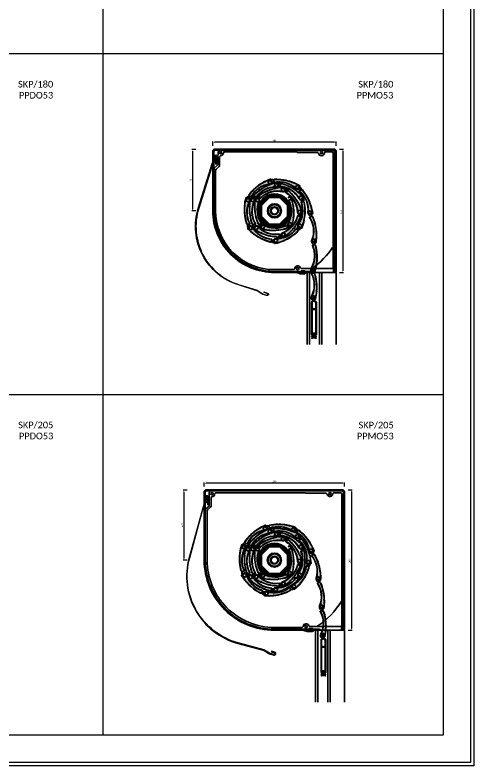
# Model space of a CAD drawing. Header units: millimetres. Extents: x 0 to 7790, y 0 to 17467.
# Drawn here: x 916 to 1590, y 11473 to 12574 of the extents above; entities that cross this region are included whole.
import ezdxf

# ---------------------------------------------------------------- set-up
doc = ezdxf.new("R2010")
doc.units = ezdxf.units.MM
doc.header["$PDMODE"] = 35
doc.layers.get('0').update_dxf_attribs({"lineweight": 15})
for name, color, linetype, lineweight in [('_MB_kreskowanie_konstrukcje_0.09', 250, 'Continuous', 9), ('_MB_kreskowanie_pancerz_0.09', 137, 'Continuous', 9), ('_MB_kreskowanie_profile_0.09', 7, 'Continuous', 9), ('_MB_kreskowanie_tworzywo_0.09', 34, 'Continuous', 9), ('_MB_kreskowanie_uszczelki_0.09', 252, 'Continuous', 9), ('_MB_profile_0.25', 7, 'Continuous', 25), ('_MB_profile_stal_0.15', 181, 'Continuous', 15), ('_MB_profile_tworzywo_0.15', 33, 'Continuous', 15), ('_MB_ramka_0.15', 124, 'Continuous', 15), ('_MB_solid', 7, 'Continuous', 9), ('_MB_tekst_0.25', 40, 'Continuous', 25), ('_MB_uszczelki_0.15', 140, 'Continuous', 15), ('_MB_wymiar_detal_0.09', 94, 'Continuous', 9)]:
    doc.layers.add(name, color=color, linetype=linetype, lineweight=lineweight)
doc.layers.add('_MB_pomocnicze_niedrukowane', color=220, linetype='Continuous', lineweight=15, plot=False)
doc.styles.add('_MB_Calibri_Light_2.5', font='calibril.ttf', dxfattribs={"height": 2.5})
doc.dimstyles.new('_MB_detal', dxfattribs={"dimscale": 10, "dimtxt": 2.5, "dimasz": 2.5, "dimexe": 1, "dimexo": 1, "dimgap": 1.25, "dimtad": 1, "dimdsep": 46, "dimtxsty": '_MB_Calibri_Light_2.5', "dimcen": -2.5, "dimclrd": 256, "dimclre": 256, "dimclrt": 40, "dimazin": 0, "dimtfac": 0.2, "dimtmove": 1, "dimatfit": 1, "dimfxl": 5, "dimfxlon": 1, "dimtolj": 1, "dimlwd": -1, "dimlwe": -1, "dimarcsym": 0})

# ---------------------------------------------------------------- blocks, each defined once
blk = doc.blocks.new('*D440')
at = {"layer": '_MB_wymiar_detal_0.09', "transparency": 16777216}
for p, q in [((1392.6, 12377.7), (1398.6, 12377.7)), ((1397.6, 12375.2), (1397.6, 12199.2)), ((1392.6, 12196.7), (1398.6, 12196.7))]:
    blk.add_line(p, q, dxfattribs=at)
for points in [[(1397.2, 12375.2), (1398, 12375.2), (1397.6, 12377.7)], [(1397.2, 12199.2), (1398, 12199.2), (1397.6, 12196.7)]]:
    blk.add_solid(points, dxfattribs=at)
at = {"layer": 'Defpoints', "color": 0, "transparency": 16777216}
for p in [(1385.6, 12377.7), (1385.6, 12196.7), (1397.6, 12196.7)]:
    blk.add_point(p, dxfattribs=at)
at = {"layer": '_MB_wymiar_detal_0.09', "color": 40, "transparency": 16777216, "insert": (1395.1, 12285.5), "char_height": 2.5, "attachment_point": 5, "rotation": 90, "style": '_MB_Calibri_Light_2.5'}
blk.add_mtext('181', dxfattribs=at)
blk = doc.blocks.new('*D441')
at = {"layer": '_MB_wymiar_detal_0.09', "transparency": 16777216}
for p, q in [((1206.6, 12382.7), (1206.6, 12388.7)), ((1385.1, 12387.7), (1209.1, 12387.7)), ((1387.6, 12382.7), (1387.6, 12388.7))]:
    blk.add_line(p, q, dxfattribs=at)
for points in [[(1209.1, 12388.2), (1209.1, 12387.3), (1206.6, 12387.7)], [(1385.1, 12388.2), (1385.1, 12387.3), (1387.6, 12387.7)]]:
    blk.add_solid(points, dxfattribs=at)
at = {"layer": 'Defpoints', "color": 0, "transparency": 16777216}
for p in [(1206.6, 12387.7), (1206.6, 12375.7), (1387.6, 12375.7)]:
    blk.add_point(p, dxfattribs=at)
at = {"layer": '_MB_wymiar_detal_0.09', "color": 40, "transparency": 16777216, "insert": (1297.1, 12390.3), "char_height": 2.5, "attachment_point": 5, "style": '_MB_Calibri_Light_2.5'}
blk.add_mtext('181', dxfattribs=at)
blk = doc.blocks.new('*D442')
at = {"layer": '_MB_wymiar_detal_0.09', "transparency": 16777216}
for p, q in [((1181.6, 12377), (1175.6, 12377)), ((1176.6, 12374.5), (1176.6, 12289.7)), ((1181.6, 12287.2), (1175.6, 12287.2))]:
    blk.add_line(p, q, dxfattribs=at)
for points in [[(1176.2, 12374.5), (1177, 12374.5), (1176.6, 12377)], [(1176.2, 12289.7), (1177, 12289.7), (1176.6, 12287.2)]]:
    blk.add_solid(points, dxfattribs=at)
at = {"layer": 'Defpoints', "color": 0, "transparency": 16777216}
for p in [(1210.1, 12377), (1176.6, 12287.2), (1207.4, 12287.2)]:
    blk.add_point(p, dxfattribs=at)
at = {"layer": '_MB_wymiar_detal_0.09', "color": 40, "transparency": 16777216, "insert": (1174.1, 12332.1), "char_height": 2.5, "attachment_point": 5, "rotation": 90, "style": '_MB_Calibri_Light_2.5'}
blk.add_mtext('90', dxfattribs=at)
blk = doc.blocks.new('*D446')
at = {"layer": '_MB_wymiar_detal_0.09', "transparency": 16777216}
for p, q in [((1405.1, 11877.9), (1411.1, 11877.9)), ((1410.1, 11875.4), (1410.1, 11674.4)), ((1405.1, 11671.9), (1411.1, 11671.9))]:
    blk.add_line(p, q, dxfattribs=at)
for points in [[(1409.6, 11875.4), (1410.5, 11875.4), (1410.1, 11877.9)], [(1409.6, 11674.4), (1410.5, 11674.4), (1410.1, 11671.9)]]:
    blk.add_solid(points, dxfattribs=at)
at = {"layer": 'Defpoints', "color": 0, "transparency": 16777216}
for p in [(1398.1, 11877.9), (1397.9, 11671.9), (1410.1, 11671.9)]:
    blk.add_point(p, dxfattribs=at)
at = {"layer": '_MB_wymiar_detal_0.09', "color": 40, "transparency": 16777216, "insert": (1407.5, 11774.1), "char_height": 2.5, "attachment_point": 5, "rotation": 90, "style": '_MB_Calibri_Light_2.5'}
blk.add_mtext('206', dxfattribs=at)
blk = doc.blocks.new('*D447')
at = {"layer": '_MB_wymiar_detal_0.09', "transparency": 16777216}
for p, q in [((1194.1, 11882.9), (1194.1, 11888.9)), ((1397.6, 11887.9), (1196.6, 11887.9)), ((1400.1, 11882.9), (1400.1, 11888.9))]:
    blk.add_line(p, q, dxfattribs=at)
for points in [[(1196.6, 11888.3), (1196.6, 11887.4), (1194.1, 11887.9)], [(1397.6, 11888.3), (1397.6, 11887.4), (1400.1, 11887.9)]]:
    blk.add_solid(points, dxfattribs=at)
at = {"layer": 'Defpoints', "color": 0, "transparency": 16777216}
for p in [(1194.1, 11887.9), (1194.1, 11875.9), (1400.1, 11875.9)]:
    blk.add_point(p, dxfattribs=at)
at = {"layer": '_MB_wymiar_detal_0.09', "color": 40, "transparency": 16777216, "insert": (1297.1, 11890.4), "char_height": 2.5, "attachment_point": 5, "style": '_MB_Calibri_Light_2.5'}
blk.add_mtext('206', dxfattribs=at)
blk = doc.blocks.new('*D448')
at = {"layer": '_MB_wymiar_detal_0.09', "transparency": 16777216}
for p, q in [((1169.1, 11877.3), (1163.1, 11877.3)), ((1164.1, 11874.8), (1164.1, 11777.4)), ((1169.1, 11774.9), (1163.1, 11774.9))]:
    blk.add_line(p, q, dxfattribs=at)
for points in [[(1163.6, 11874.8), (1164.5, 11874.8), (1164.1, 11877.3)], [(1163.6, 11777.4), (1164.5, 11777.4), (1164.1, 11774.9)]]:
    blk.add_solid(points, dxfattribs=at)
at = {"layer": 'Defpoints', "color": 0, "transparency": 16777216}
for p in [(1198.6, 11877.3), (1164.1, 11774.9), (1194.6, 11774.9)]:
    blk.add_point(p, dxfattribs=at)
at = {"layer": '_MB_wymiar_detal_0.09', "color": 40, "transparency": 16777216, "insert": (1161.5, 11826.1), "char_height": 2.5, "attachment_point": 5, "rotation": 90, "style": '_MB_Calibri_Light_2.5'}
blk.add_mtext('102', dxfattribs=at)
blk = doc.blocks.new("-BSP'205")
at = {"layer": '_MB_profile_0.25'}
blk.add_lwpolyline([(2.5, -206), (2, -206), (0, -204), (0, -2), (2, 0), (204, 0), (206, -2), (206, -103, -0.414214), (103, -206), (33.6, -206)], format="xyb", close=True, dxfattribs=at)
for points in [[(33.9, -206), (34.1, -205.9), (36.3, -204.6), (36.8, -204.5), (103, -204.5, 0.414214), (204.5, -103), (204.5, -29.5), (203.8, -28), (199.4, -24.2), (198.7, -22.7), (198.7, -3.5), (196.7, -1.5), (54.7, -1.5), (3.5, -1.5), (1.5, -3.5), (1.5, -27.3), (1.5, -205.5)], [(1.5, -200.2), (51.1, -200.2), (52.4, -199.3, -0.86563), (60.8, -200.5), (62.1, -201.8), (103, -201.8, 0.414214), (201.8, -103), (201.8, -30.8), (201.1, -29.3), (196.7, -25.5), (196, -23.9), (196, -11.1), (194.7, -9.8, -0.414214), (190.4, -5.5), (189.1, -4.2), (57.5, -4.2), (57.3, -4.4), (57.3, -4.8), (57.1, -5), (27, -5), (25.7, -6.1, -0.931945), (17.2, -5.5), (15.9, -4.2), (5.5, -4.2), (4.2, -5.5), (4.2, -24.5), (4.2, -200.2)], [(4.2, -162.9), (4.2, -162.9, 0.114034), (40.5, -200.2), (40.5, -200.2)]]:
    blk.add_lwpolyline(points, format="xyb", dxfattribs=at)
for centre, radius in [((21.5, -5.5), 1.65), ((194.7, -5.5), 1.65), ((103, -103), 10.4), ((103, -103), 9), ((103, -103), 5.9), ((103, -103), 4.81), ((56.5, -200.5), 1.65)]:
    blk.add_circle(centre, radius, dxfattribs=at)
blk.add_ellipse((2, -200.8), major_axis=(-0.224, 0.448), ratio=0.999239, start_param=5.819964, end_param=5.836808, dxfattribs=at)
blk = doc.blocks.new("-SK'G'205_a")
at = {"layer": '_MB_kreskowanie_profile_0.09'}
h = blk.add_hatch(dxfattribs=at)
h.set_pattern_fill('JIS_WOOD', color=256, scale=0.5)
h.set_pattern_definition([(45, (-102.45, 102.45), (-25, 25), [])])
edge = h.paths.add_edge_path()
edge.add_line((101.5, 99.5), (101.5, 87))
edge.add_line((101.5, 87), (101.2, 86.5))
edge.add_line((101.2, 86.5), (100.6, 86.5))
edge.add_line((100.6, 86.5), (100.4, 87.1))
edge.add_line((100.4, 87.1), (101.4, 91.7))
edge.add_line((101.4, 91.7), (100.5, 94.2))
edge.add_line((100.5, 94.2), (97.9, 94.3))
edge.add_line((97.9, 94.3), (96.7, 92))
edge.add_line((96.7, 92), (97, 81.4))
edge.add_line((97, 81.4), (97.9, 81.5))
edge.add_line((97.9, 81.5), (97.7, 92.1))
edge.add_line((97.7, 92.1), (98.4, 93.5))
edge.add_line((98.4, 93.5), (100, 93.4))
edge.add_line((100, 93.4), (100.5, 91.9))
edge.add_line((100.5, 91.9), (99.5, 87.3))
edge.add_arc((100.9, 87), 1.5, 167.5393, 360)
edge.add_line((102.4, 87), (102.4, 99.9))
edge.add_line((102.4, 99.9), (99.9, 102.4))
edge.add_line((99.9, 102.4), (-99.9, 102.4))
edge.add_line((-99.9, 102.4), (-102.4, 99.9))
edge.add_line((-102.4, 99.9), (-102.4, -86.8))
edge.add_line((-102.4, -86.8), (-102.5, -86.8))
edge.add_line((-102.5, -86.8), (-102.9, -93.5))
edge.add_line((-102.9, -93.5), (-103, -94.1))
edge.add_line((-103, -94.1), (-103, -100.8))
edge.add_arc((-100.8, -100.8), 2.2, 180, 360)
edge.add_line((-98.6, -100.8), (-98.6, -96))
edge.add_line((-98.6, -96), (-99.6, -96))
edge.add_line((-99.6, -96), (-99.6, -100.8))
edge.add_line((-99.6, -100.8), (-100.2, -101.9))
edge.add_line((-100.2, -101.9), (-101.4, -101.9))
edge.add_line((-101.4, -101.9), (-102.1, -100.8))
edge.add_line((-102.1, -100.8), (-102.1, -94.1))
edge.add_line((-102.1, -94.1), (-102, -93.8))
edge.add_line((-102, -93.8), (-101.5, -87.1))
edge.add_line((-101.5, -87.1), (-101.5, -86.8))
edge.add_line((-101.5, -86.8), (-101.5, 99.5))
edge.add_line((-101.5, 99.5), (-99.5, 101.5))
edge.add_line((-99.5, 101.5), (99.5, 101.5))
edge.add_line((99.5, 101.5), (101.5, 99.5))
at = {"layer": '_MB_solid'}
h = blk.add_hatch(color=256, dxfattribs=at)
h.dxf.hatch_style = 1
edge = h.paths.add_edge_path()
edge.add_line((101.5, 99.5), (101.5, 87))
edge.add_line((101.5, 87), (101.2, 86.5))
edge.add_line((101.2, 86.5), (100.6, 86.5))
edge.add_line((100.6, 86.5), (100.4, 87.1))
edge.add_line((100.4, 87.1), (101.4, 91.7))
edge.add_line((101.4, 91.7), (100.5, 94.2))
edge.add_line((100.5, 94.2), (97.9, 94.3))
edge.add_line((97.9, 94.3), (96.7, 92))
edge.add_line((96.7, 92), (97, 81.4))
edge.add_line((97, 81.4), (97.9, 81.5))
edge.add_line((97.9, 81.5), (97.7, 92.1))
edge.add_line((97.7, 92.1), (98.4, 93.5))
edge.add_line((98.4, 93.5), (100, 93.4))
edge.add_line((100, 93.4), (100.5, 91.9))
edge.add_line((100.5, 91.9), (99.5, 87.3))
edge.add_arc((100.9, 87), 1.5, 167.5393, 360)
edge.add_line((102.4, 87), (102.4, 99.9))
edge.add_line((102.4, 99.9), (99.9, 102.4))
edge.add_line((99.9, 102.4), (-99.9, 102.4))
edge.add_line((-99.9, 102.4), (-102.4, 99.9))
edge.add_line((-102.4, 99.9), (-102.4, -86.8))
edge.add_line((-102.4, -86.8), (-102.5, -86.8))
edge.add_line((-102.5, -86.8), (-102.9, -93.5))
edge.add_line((-102.9, -93.5), (-103, -94.1))
edge.add_line((-103, -94.1), (-103, -100.8))
edge.add_arc((-100.8, -100.8), 2.2, 180, 360)
edge.add_line((-98.6, -100.8), (-98.6, -96))
edge.add_line((-98.6, -96), (-99.6, -96))
edge.add_line((-99.6, -96), (-99.6, -100.8))
edge.add_line((-99.6, -100.8), (-100.2, -101.9))
edge.add_line((-100.2, -101.9), (-101.4, -101.9))
edge.add_line((-101.4, -101.9), (-102.1, -100.8))
edge.add_line((-102.1, -100.8), (-102.1, -94.1))
edge.add_line((-102.1, -94.1), (-102, -93.8))
edge.add_line((-102, -93.8), (-101.5, -87.1))
edge.add_line((-101.5, -87.1), (-101.5, -86.8))
edge.add_line((-101.5, -86.8), (-101.5, 99.5))
edge.add_line((-101.5, 99.5), (-99.5, 101.5))
edge.add_line((-99.5, 101.5), (99.5, 101.5))
edge.add_line((99.5, 101.5), (101.5, 99.5))
at = {"layer": '_MB_profile_0.25'}
blk.add_lwpolyline([(-102.9, -93.5), (-103, -94.1), (-103, -100.8, 1), (-98.6, -100.8), (-98.6, -96), (-99.6, -96), (-99.6, -100.8), (-100.2, -101.9), (-101.4, -101.9), (-102.1, -100.8), (-102.1, -94.1), (-102, -93.8), (-101.5, -87.1), (-101.5, -86.8), (-101.5, 99.5), (-99.5, 101.5), (99.5, 101.5), (101.5, 99.5), (101.5, 87), (101.2, 86.5), (100.6, 86.5), (100.4, 87.1), (101.4, 91.7), (100.5, 94.2), (97.9, 94.3), (96.7, 92), (97, 81.4), (97.9, 81.5), (97.7, 92.1), (98.4, 93.5), (100, 93.4), (100.5, 91.9), (99.5, 87.3, 1.115112), (102.4, 87), (102.4, 99.9), (99.9, 102.4), (-99.9, 102.4), (-102.4, 99.9), (-102.4, -86.8), (-102.5, -86.8)], format="xyb", close=True, dxfattribs=at)
blk = doc.blocks.new("-SKP'D'205")
at = {"layer": '_MB_kreskowanie_profile_0.09'}
h = blk.add_hatch(dxfattribs=at)
h.set_pattern_fill('JIS_WOOD', color=256, scale=0.5)
h.paths.add_polyline_path([(102.4, 83.1, 0.267949), (101.5, 84.7), (99.7, 85.7, -0.300966), (99.4, 86.5), (100, 91.8), (99.1, 91.9), (98.4, 86.7, 0.300966), (99.3, 84.9), (101, 83.9, -0.267949), (101.5, 83.1), (101.5, 0, -0.414214), (0, -101.5), (-39.8, -101.5), (-40.1, -101.5), (-48.3, -104), (-48.6, -104), (-55.3, -104), (-56.4, -103.4), (-56.4, -102.1), (-55.3, -101.5), (-50.5, -101.5), (-50.5, -100.5), (-55.3, -100.5, 1), (-55.3, -104.9), (-48.6, -104.9), (-48.1, -104.9), (-39.8, -102.5), (0, -102.5, 0.414214), (102.4, 0)])
at = {"layer": '_MB_solid'}
h = blk.add_hatch(color=256, dxfattribs=at)
h.dxf.hatch_style = 1
h.paths.add_polyline_path([(102.4, 83.1, 0.267949), (101.5, 84.7), (99.7, 85.7, -0.300966), (99.4, 86.5), (100, 91.8), (99.1, 91.9), (98.4, 86.7, 0.300966), (99.3, 84.9), (101, 83.9, -0.267949), (101.5, 83.1), (101.5, 0, -0.414214), (0, -101.5), (-39.8, -101.5), (-40.1, -101.5), (-48.3, -104), (-48.6, -104), (-55.3, -104), (-56.4, -103.4), (-56.4, -102.1), (-55.3, -101.5), (-50.5, -101.5), (-50.5, -100.5), (-55.3, -100.5, 1), (-55.3, -104.9), (-48.6, -104.9), (-48.1, -104.9), (-39.8, -102.5), (0, -102.5, 0.414214), (102.4, 0)])
at = {"layer": '_MB_profile_0.25'}
blk.add_lwpolyline([(-50.5, -100.5), (-55.3, -100.5, 1), (-55.3, -104.9), (-48.6, -104.9), (-48.1, -104.9), (-39.8, -102.5), (-39.8, -102.5), (0, -102.5, 0.414214), (102.4, 0), (102.4, 83.1, 0.267949), (101.5, 84.7), (99.7, 85.7, -0.300966), (99.4, 86.5), (100, 91.8), (99.1, 91.9), (98.4, 86.7, 0.300966), (99.3, 84.9), (101, 83.9, -0.267949), (101.5, 83.1), (101.5, 0, -0.414214), (0, -101.5), (-39.8, -101.5), (-40.1, -101.5), (-48.3, -104), (-48.6, -104), (-55.3, -104), (-56.4, -103.4), (-56.4, -102.1), (-55.3, -101.5), (-50.5, -101.5)], format="xyb", close=True, dxfattribs=at)
blk = doc.blocks.new("-PW'40")
at = {"layer": '_MB_kreskowanie_tworzywo_0.09', "transparency": 33554687}
h = blk.add_hatch(dxfattribs=at)
h.set_pattern_fill('NET', color=256, scale=0.3, angle=315)
h.set_pattern_definition([(315, (17544.3199, -3264.4483), (0.67351921, 0.67351921), []), (45, (17544.3199, -3264.4483), (-0.67351921, 0.67351921), [])])
h.paths.add_polyline_path([(-24.6, 1.7, 0.014468), (-24.7, -0.3, 0.994043), (24.7, 0, 0.965686)])
h.paths.add_polyline_path([(-8.3, 20), (8.3, 20), (20, 8.3), (20, -8.3), (8.3, -20), (-8.3, -20), (-20, -8.3), (-20, 8.3)], flags=16)
h.paths.add_polyline_path([(-7.9, 19.1), (7.9, 19.1), (19.1, 7.9), (19.1, -7.9), (7.9, -19.1), (-7.9, -19.1), (-19.1, -7.9), (-19.1, 7.9)], flags=0)
h.paths.add_polyline_path([(10.5, 0, -1), (-10.5, 0, -1)], flags=0)
h.paths.add_polyline_path([(9.1, 0, -1), (-9.1, 0, -1)], flags=0)
h.paths.add_polyline_path([(5.8, 0, -1), (-5.8, 0, -1)], flags=0)
h.paths.add_polyline_path([(5.6, 0, -1), (-5.6, 0, -1)], flags=0)
h.paths.add_polyline_path([(4.6, 0, -1), (-4.6, 0, -1)], flags=0)
at = {"layer": '_MB_profile_tworzywo_0.15'}
blk.add_lwpolyline([(8.3, 20), (20, 8.3), (20, -8.3), (8.3, -20), (-8.3, -20), (-20, -8.3), (-20, 8.3), (-8.3, 20)], close=True, dxfattribs=at)
blk.add_circle((0, 0), 24.7, dxfattribs=at)
blk = doc.blocks.new('-SW40')
at = {"layer": '_MB_kreskowanie_konstrukcje_0.09', "transparency": 33554687}
h = blk.add_hatch(dxfattribs=at)
h.set_pattern_fill('STEEL', color=256, scale=0.8)
h.set_pattern_definition([(45, (0, 0), (-179.6, 179.6), []), (45, (0, 127), (-179.6, 179.6), [])])
h.paths.add_polyline_path([(-8.3, 20), (-20, 8.3), (-20, -8.3), (-8.3, -20), (8.3, -20), (20, -8.3), (20, 8.3), (8.3, 20)])
h.paths.add_polyline_path([(7.9, 19.1), (19.1, 7.9), (19.1, -7.9), (7.9, -19.1), (-7.9, -19.1), (-19.1, -7.9), (-19.1, 7.9), (-7.9, 19.1)], flags=16)
at = {"layer": '_MB_profile_stal_0.15'}
for points in [[(8.3, 20), (20, 8.3), (20, -8.3), (8.3, -20), (-8.3, -20), (-20, -8.3), (-20, 8.3), (-8.3, 20)], [(7.9, 19.1), (19.1, 7.9), (19.1, -7.9), (7.9, -19.1), (-7.9, -19.1), (-19.1, -7.9), (-19.1, 7.9), (-7.9, 19.1)]]:
    blk.add_lwpolyline(points, close=True, dxfattribs=at)
blk = doc.blocks.new('-PA39')
at = {"layer": '_MB_kreskowanie_pancerz_0.09', "transparency": 33554585}
h = blk.add_hatch(color=256, dxfattribs=at)
h.dxf.hatch_style = 1
h.paths.add_polyline_path([(0.1, -3.9), (0.1, -3.6), (-0.2, -3.3), (-2.4, -3), (-2.9, -2.7), (-3.1, -2.2), (-3.1, -2.7), (-3.2, -3.1), (-3.5, -3.3), (-3.8, -3.4), (-4, -3.5), (-4.2, -3.7, 0.044368), (-6.5, -15.3), (-6.2, -15.9), (-6.2, -16.3), (-6.7, -16.9, 0.042294), (-6.6, -28.2), (-6.2, -28.8), (-6.2, -29.3), (-6.5, -29.9, 0.044817), (-4.1, -41.6), (-3.9, -41.8), (-3.8, -41.7), (-3.7, -41.6), (-3.9, -38.7, -0.766351), (1.1, -37.4, -0.253133)])
at = {"layer": '_MB_kreskowanie_profile_0.09', "transparency": 33554687}
h = blk.add_hatch(dxfattribs=at)
h.set_pattern_fill('JIS_WOOD', color=256, scale=0.5)
h.paths.add_polyline_path([(0.3, -4.1, 0.502547), (-0.2, -3.1), (-2.4, -2.7, -0.36397), (-2.8, -2.2), (-2.8, 0, -0.246375), (-2, 1.5, -0.481874), (-0.3, 1), (-0.6, 0.9), (-0.3, 0.3, 1.048388), (0.5, 0.6), (0.2, 1.2, 0.482214), (-2.3, 2, 0.245225), (-3.4, 0, 0.000007), (-3.4, -2.7, -0.412816), (-3.7, -3.1, 0.182105), (-4.2, -3.2, 0.150998), (-4.5, -3.6, 0.044662), (-6.8, -15.4), (-6.5, -16), (-6.5, -16.2), (-6.9, -16.8, 0.042903), (-6.9, -28.4), (-6.6, -28.9), (-6.5, -29.2), (-6.8, -29.8, 0.045251), (-4.4, -41.7, 0.854235), (-3.4, -41.6), (-3.6, -38.9, -0.436263), (-1.2, -36.4, -0.415132), (1.1, -38.7), (1.1, -41, -0.414214), (0.7, -41.4), (-1.4, -41, 1.095607), (-1.5, -41.8), (0.6, -42, 0.438424), (1.7, -41), (1.7, -38.7, 0.132077), (1.3, -37.2, -0.253143)])
h.paths.add_polyline_path([(1.1, -37.4, 0.766975), (-3.9, -38.7), (-3.7, -41.6), (-3.8, -41.7), (-3.9, -41.8), (-4.1, -41.6, -0.044817), (-6.5, -29.9), (-6.2, -29.3), (-6.2, -28.8), (-6.6, -28.2, -0.042294), (-6.7, -16.9), (-6.2, -16.3), (-6.2, -15.9), (-6.5, -15.3, -0.044368), (-4.2, -3.7), (-4, -3.5), (-3.8, -3.4), (-3.5, -3.3), (-3.2, -3.1), (-3.1, -2.7), (-3.1, -2.2), (-2.9, -2.7), (-2.4, -3), (-0.2, -3.3), (0.1, -3.6), (0.1, -3.9, 0.253165)], flags=16)
at = {"layer": '_MB_solid', "transparency": 33554687}
h = blk.add_hatch(color=256, dxfattribs=at)
h.dxf.hatch_style = 1
h.paths.add_polyline_path([(-2.8, 0, -0.246375), (-2, 1.5, -0.481874), (-0.3, 1), (-0.6, 0.9), (-0.3, 0.3, 1.048388), (0.5, 0.6), (0.2, 1.2, 0.482214), (-2.3, 2, 0.245225), (-3.4, 0, 0.000007), (-3.4, -2.7, -0.412816), (-3.7, -3.1, 0.182105), (-4.2, -3.2, 0.150998), (-4.5, -3.6, 0.044662), (-6.8, -15.4), (-6.5, -16), (-6.5, -16.2), (-6.9, -16.8, 0.042903), (-6.9, -28.4), (-6.6, -28.9), (-6.5, -29.2), (-6.8, -29.8, 0.045251), (-4.4, -41.7, 0.854235), (-3.4, -41.6), (-3.6, -38.9, -0.436263), (-1.2, -36.4, -0.415132), (1.1, -38.7), (1.1, -41, -0.414214), (0.7, -41.4), (-1.4, -41, 1.095607), (-1.5, -41.8), (0.6, -42, 0.438424), (1.7, -41), (1.7, -38.7, 0.132077), (1.3, -37.2, -0.253143), (0.3, -4.1, 0.502547), (-0.2, -3.1), (-2.4, -2.7, -0.36397), (-2.8, -2.2)])
h.paths.add_polyline_path([(-3.1, -2.2), (-2.9, -2.7), (-2.4, -3), (-0.2, -3.3), (0.1, -3.6), (0.1, -3.9, 0.253165), (1.1, -37.4, 0.766975), (-3.9, -38.7), (-3.7, -41.6), (-3.8, -41.7), (-3.9, -41.8), (-4.1, -41.6, -0.044817), (-6.5, -29.9), (-6.2, -29.3), (-6.2, -28.8), (-6.6, -28.2, -0.042294), (-6.7, -16.9), (-6.2, -16.3), (-6.2, -15.9), (-6.5, -15.3, -0.044368), (-4.2, -3.7), (-4, -3.5), (-3.8, -3.4), (-3.5, -3.3), (-3.2, -3.1), (-3.1, -2.7)], flags=16)
at = {"layer": '_MB_profile_0.25'}
blk.add_lwpolyline([(-1.5, -41.8, -1.095607), (-1.4, -41), (0.7, -41.4, 0.414214), (1.1, -41), (1.1, -38.7, 0.415248), (-1.2, -36.4, 0.436263), (-3.6, -38.9), (-3.4, -41.6, -0.854235), (-4.4, -41.7, -0.045251), (-6.8, -29.8), (-6.5, -29.2), (-6.6, -28.9), (-6.9, -28.4, -0.042903), (-6.9, -16.8), (-6.5, -16.2), (-6.5, -16), (-6.8, -15.4, -0.044662), (-4.5, -3.6, -0.150998), (-4.2, -3.2, -0.182105), (-3.7, -3.1, 0.412816), (-3.4, -2.7, -0.000007), (-3.4, 0, -0.245225), (-2.3, 2, -0.482214), (0.2, 1.2), (0.5, 0.6, -1.048388), (-0.3, 0.3), (-0.6, 0.9), (-0.3, 1, 0.481874), (-2, 1.5, 0.246375), (-2.8, 0), (-2.8, -2.2, 0.36397), (-2.4, -2.7), (-0.2, -3.1, -0.502546), (0.3, -4.1, 0.253143), (1.3, -37.2, -0.132077), (1.7, -38.7), (1.7, -41, -0.438424), (0.6, -42)], format="xyb", close=True, dxfattribs=at)
blk.add_lwpolyline([(1.1, -37.4, 0.766663), (-3.9, -38.7), (-3.7, -41.6), (-3.8, -41.7), (-3.9, -41.8), (-4.1, -41.6, -0.044817), (-6.5, -29.9), (-6.2, -29.3), (-6.2, -28.8), (-6.6, -28.2, -0.042294), (-6.7, -16.9), (-6.2, -16.3), (-6.2, -15.9), (-6.5, -15.3, -0.044368), (-4.2, -3.7), (-4, -3.5), (-3.8, -3.4), (-3.5, -3.3), (-3.2, -3.1), (-3.1, -2.7), (-3.1, -2.2), (-2.9, -2.7), (-2.4, -3), (-0.2, -3.3), (0.1, -3.6), (0.1, -3.9, 0.253149), (1.1, -37.4)], format="xyb", dxfattribs=at)
blk = doc.blocks.new("-U1'LD")
at = {"layer": '_MB_kreskowanie_uszczelki_0.09', "transparency": 33554687}
h = blk.add_hatch(dxfattribs=at)
h.set_pattern_fill('DOTS', color=256, scale=0.2, angle=45)
h.set_pattern_definition([(45, (16177.79034, -5378.269), (-0.1122532015, 0.3367596045), [0, -0.3175])])
h.paths.add_polyline_path([(1.5, -1), (2.3, -1), (2.5, -0.8), (2.5, -0.2), (2.3, 0), (-2.3, 0), (-2.5, -0.2), (-2.5, -0.8), (-2.3, -1), (-1.5, -1), (-1, -1.5), (-1, -2.6), (-1.4, -3.1), (-3.3, -3.5), (-3.4, -3.7), (-2.7, -5.4), (-2.7, -5.6), (-3.1, -6.9), (-2.9, -7.2), (-2.6, -7.2), (-2.4, -7.1), (-2.3, -6.7), (-2.1, -6.5, 0.079556), (2.1, -6.5), (2.3, -6.7), (2.4, -7.1), (2.6, -7.2), (2.9, -7.2), (3.1, -6.9), (2.7, -5.6), (2.7, -5.4), (3.4, -3.7), (3.3, -3.5), (1.4, -3.1), (1, -2.6), (1, -1.5)])
h.paths.add_polyline_path([(2.3, -4), (2.4, -4.2), (1.9, -5.4), (1.9, -5.5), (2, -5.6), (1.8, -5.9, -0.072504), (-1.8, -5.9), (-2, -5.6), (-1.9, -5.5), (-1.9, -5.4), (-2.4, -4.2), (-2.3, -4), (0, -3.5), (0, -3.5)], flags=16)
at = {"layer": '_MB_uszczelki_0.15'}
for points in [[(3.3, -3.5), (1.4, -3.1), (1, -2.6), (1, -1.5), (1.5, -1), (2.3, -1), (2.5, -0.8), (2.5, -0.3), (2.2, 0), (-2.2, 0), (-2.5, -0.3), (-2.5, -0.8), (-2.3, -1), (-1.5, -1), (-1, -1.5), (-1, -2.6), (-1.4, -3.1), (-3.3, -3.5), (-3.4, -3.7), (-2.7, -5.4), (-2.7, -5.6), (-3.1, -6.9), (-2.9, -7.2), (-2.6, -7.2), (-2.4, -7.1), (-2.3, -6.7), (-2.1, -6.5, 0.079556), (2.1, -6.5), (2.3, -6.7), (2.4, -7.1), (2.6, -7.2), (2.9, -7.2), (3.1, -6.9), (2.7, -5.6), (2.7, -5.4), (3.4, -3.7)], [(0, -3.5), (-2.3, -4), (-2.4, -4.2), (-1.9, -5.4), (-1.9, -5.5), (-2, -5.6), (-1.8, -5.9, 0.072504), (1.8, -5.9), (2, -5.6), (1.9, -5.5), (1.9, -5.4), (2.4, -4.2), (2.3, -4), (0, -3.5)]]:
    blk.add_lwpolyline(points, format="xyb", dxfattribs=at)
for points in [[(0, -3.5), (0, -3.5)], [(3.4, -3.7), (3.3, -3.5)]]:
    blk.add_lwpolyline(points, dxfattribs=at)
blk = doc.blocks.new('-LDG-E')
at = {"layer": '_MB_kreskowanie_profile_0.09', "transparency": 33554687}
h = blk.add_hatch(dxfattribs=at)
h.set_pattern_fill('JIS_WOOD', color=256, scale=0.5)
h.paths.add_polyline_path([(-2.9, -2.5), (-5.4, -3.5, 0.303347), (-6, -4.4), (-6, -52.3), (-5.6, -52.7), (-5.2, -53.1), (-4.3, -53.1), (-4, -52.9), (-4, -52.5), (-4.3, -52.3), (-5, -52.3), (-5.2, -52.1), (-5.2, -50.8), (-5, -50.6), (-2.5, -50.6), (0, -50.6), (0.2, -50.8), (0.2, -52.1), (0, -52.3), (-0.8, -52.3), (-1.1, -52.5), (-1.1, -52.9), (-0.8, -53.1), (0.2, -53.1), (0.6, -52.7), (1, -52.3), (1, -3.9, 0.339454), (0.2, -3), (-1.8, -2.4, -0.339454), (-2, -2.2), (-2, 0.9, -1), (-0.4, 0.9), (-0.4, 0.4, 1), (0.5, 0.4), (0.5, 0.9, 1), (-2.8, 0.9), (-2.8, -2.3, -0.303347)])
h.paths.add_polyline_path([(-2.4, -3.1), (-2.3, -3.1), (0, -3.8), (0.2, -3.9), (0.2, -14), (0, -14.2), (-2.1, -14.2), (-2.4, -13.9), (-2.7, -13.9), (-3, -14.2), (-5, -14.2), (-5.2, -14), (-5.2, -4.4), (-5.1, -4.3)], flags=16)
h.paths.add_polyline_path([(0, -15), (0.2, -15.2), (0.2, -49.6), (0, -49.8), (-2.5, -49.8), (-5, -49.8), (-5.2, -49.6), (-5.2, -15.2), (-5, -15)], flags=16)
at = {"layer": '_MB_solid', "transparency": 33554687}
h = blk.add_hatch(color=256, dxfattribs=at)
h.dxf.hatch_style = 1
h.paths.add_polyline_path([(-6, -52.3), (-5.6, -52.7), (-5.2, -53.1), (-4.3, -53.1), (-4, -52.9), (-4, -52.5), (-4.3, -52.3), (-5, -52.3), (-5.2, -52.1), (-5.2, -50.8), (-5, -50.6), (-2.5, -50.6), (0, -50.6), (0.2, -50.8), (0.2, -52.1), (0, -52.3), (-0.8, -52.3), (-1.1, -52.5), (-1.1, -52.9), (-0.8, -53.1), (0.2, -53.1), (0.6, -52.7), (1, -52.3), (1, -3.9, 0.339454), (0.2, -3), (-1.8, -2.4, -0.339454), (-2, -2.2), (-2, 0.9, -1), (-0.4, 0.9), (-0.4, 0.4, 1), (0.5, 0.4), (0.5, 0.9, 1), (-2.8, 0.9), (-2.8, -2.3, -0.303347), (-2.9, -2.5), (-5.4, -3.5, 0.303347), (-6, -4.4)])
h.paths.add_polyline_path([(-5, -14.2), (-5.2, -14), (-5.2, -4.4), (-5.1, -4.3), (-2.4, -3.1), (-2.3, -3.1), (0, -3.8), (0.2, -3.9), (0.2, -14), (0, -14.2), (-2.1, -14.2), (-2.4, -13.9), (-2.7, -13.9), (-3, -14.2)], flags=16)
h.paths.add_polyline_path([(0, -15), (0.2, -15.2), (0.2, -49.6), (0, -49.8), (-2.5, -49.8), (-5, -49.8), (-5.2, -49.6), (-5.2, -15.2), (-5, -15)], flags=16)
at = {"layer": '_MB_profile_0.25'}
blk.add_line((-1.1, 2.5), (-1.1, 2.5), dxfattribs=at)
blk.add_lwpolyline([(0.2, -52.1), (0.2, -50.8), (0.2, -52.1), (0, -52.3), (-0.8, -52.3), (-1.1, -52.5), (-1.1, -52.9), (-0.8, -53.1), (0.2, -53.1), (0.6, -52.7), (1, -52.3), (1, -3.9, 0.339454), (0.2, -3), (-1.8, -2.4, -0.339454), (-2, -2.2), (-2, 0.9, -1), (-0.4, 0.9), (-0.4, 0.4, 1), (0.5, 0.4), (0.5, 0.9, 1), (-2.8, 0.9), (-2.8, -2.3, -0.303347), (-2.9, -2.5), (-5.4, -3.5, 0.303347), (-6, -4.4), (-6, -52.3), (-5.6, -52.7), (-5.2, -53.1), (-4.3, -53.1), (-4, -52.9), (-4, -52.5), (-4.3, -52.3), (-5, -52.3), (-5.2, -52.1), (-5.2, -50.8), (-5, -50.6), (-2.5, -50.6), (0, -50.6), (0.2, -50.8)], format="xyb", dxfattribs=at)
for points in [[(-2.7, -13.9), (-2.4, -13.9), (-2.1, -14.2), (0, -14.2), (0.2, -14), (0.2, -3.9), (0, -3.8), (-2.3, -3.1), (-2.4, -3.1), (-5.1, -4.3), (-5.2, -4.4), (-5.2, -14), (-5, -14.2), (-3, -14.2)], [(-5.2, -15.2), (-5.2, -49.6), (-5, -49.8), (-2.5, -49.8), (0, -49.8), (0.2, -49.6), (0.2, -15.2), (0, -15), (-5, -15)]]:
    blk.add_lwpolyline(points, close=True, dxfattribs=at)
blk.add_blockref("-U1'LD", (-2.5, -50.6))
blk = doc.blocks.new("-PA39_PPMO53_SKP'205")
for p, rotation in [((-30, 44), 323.5599906918044), ((-5.1, 38.6), 301.7205558331788), ((4.3, 43.1), 284.0410670679857), ((10.9, 47.2), 274.9124965707917), ((30.5, 18.5), 241.2867221548404), ((37.3, 18.7), 234.0347696138884), ((43.2, 21.6), 231.2961060616101), ((-35.3, 32.8), 339.74358011361), ((-15, 30.5), 327.5852778650159), ((23.9, 18.3), 252.6666360565293), ((44.5, -19.3), 181.0147521322929), ((-53.9, 10.2), 346.5744478666937), ((-39.7, 16.9), 5.567682566355526), ((19, -22), 173.1498343547709), ((28.1, -22.4), 176.3046066198934), ((36.2, -22.4), 178.0385009170532), ((-49, -5.7), 33.72115218789963), ((-36.8, -3.9), 39.7081979608466), ((-35.4, -24), 61.6257128295377), ((-21.6, -21), 88.87688895542706), ((-10.7, -35.3), 108.3414433929157), ((0.9, -43.3), 120.3007518870889), ((14.6, -47.7), 132.9883952609253), ((-62.9, -30.2), 352.8936830849805), ((-25.7, -39.7), 78.32647927086434), ((-67.4, -71.3), 357.1334864885676)]:
    blk.add_blockref('-PA39', p, dxfattribs=dict(rotation=rotation))
for name, p in [('-PA39', (-21.3, 19.4)), ('-LDG-E', (-69.5, -112.5))]:
    blk.add_blockref(name, p)
blk = doc.blocks.new("-SKP'D'205_rewizja")
at = {"layer": '_MB_pomocnicze_niedrukowane'}
blk.add_lwpolyline([(97.1, 90.6), (98.1, 90.9), (99.7, 85.9, 0.300966), (100.4, 85.4), (102.4, 85.2, -0.267949), (104, 84.1), (139.1, 8.8, -0.414214), (89.5, -127.4), (53.4, -144.2), (53.4, -144.2), (47, -149.9), (46.5, -150.2), (40.4, -153, -1), (38.5, -149), (42.9, -147), (43.3, -147.9), (38.9, -149.9), (38.2, -150.9), (38.7, -152.1), (40, -152.2), (46.1, -149.3), (46.3, -149.2), (52.8, -143.5), (53, -143.3), (89.1, -126.5, 0.414214), (138.2, 8.4), (103.1, 83.7, 0.267949), (102.3, 84.2), (100.3, 84.4, -0.300966), (98.8, 85.6)], format="xyb", close=True, dxfattribs=at)
blk = doc.blocks.new('*U409')
at = {"layer": '_MB_profile_0.25'}
for points in [[(0, -105.2), (0, 0), (42.7, 0), (42.7, -105.2)], [(21.1, -105.2), (21.1, 0)], [(39.2, -105.2), (39.2, 0), (24.6, 0), (24.6, -105.2)]]:
    blk.add_lwpolyline(points, dxfattribs=at)
for name, p in [("-BSP'205", (0, 206)), ("-SK'G'205_a", (103, 103)), ("-SKP'D'205", (103, 103)), ("-PA39_PPMO53_SKP'205", (103, 103)), ("-PW'40", (103, 103)), ('-SW40', (103, 103))]:
    blk.add_blockref(name, p)
at = {"rotation": 350.3299548190611}
blk.add_blockref("-SKP'D'205_rewizja", (89.7, 121.3), dxfattribs=at)
blk = doc.blocks.new("-BSP'180")
at = {"layer": '_MB_profile_0.25'}
blk.add_lwpolyline([(2.5, -181), (2, -181), (0, -179), (0, -2), (2, 0), (179, 0), (181, -2), (181, -90.5, -0.414214), (90.5, -181), (33.6, -181)], format="xyb", close=True, dxfattribs=at)
for points in [[(33.9, -181), (34.1, -180.8), (36.3, -179.6), (36.8, -179.5), (90.5, -179.5, 0.162411), (141.9, -162.7, 0.242761), (179.1, -90.5), (179.1, -42.3), (179.1, -28.4), (178.8, -28), (174.4, -24.2), (173.3, -22.6), (173.4, -13.2), (173.3, -3.8), (171.3, -1.8), (55.1, -1.8), (26.9, -1.8), (3.9, -1.8), (1.9, -3.8), (1.9, -12.7), (1.9, -180.8)], [(37.5, -175.2), (51.1, -175.2), (52.4, -174.3, -0.86563), (60.8, -175.5), (60.8, -175.5), (62.1, -176.8), (90.5, -176.8, 0.414214), (176.8, -90.5), (176.8, -30.8), (176.1, -29.2), (171.7, -25.4), (171, -23.9), (171, -11.1), (169.7, -9.8, -0.414214), (165.4, -5.5), (165.4, -5.5), (164.1, -4.2), (57.5, -4.2), (57.3, -4.4), (57.3, -4.8), (57.1, -5), (27, -5), (25.7, -6.1, -0.931945), (17.2, -5.5), (15.9, -4.2), (5.5, -4.2), (4.2, -5.5), (4.2, -57.5), (4.2, -140.9), (4.2, -146), (4.2, -175.2), (37.5, -175.2)], [(4.2, -144.3), (5.1, -144.3, 0.084747), (34.2, -174.2), (34.2, -175.2)]]:
    blk.add_lwpolyline(points, format="xyb", dxfattribs=at)
for centre, radius in [((21.5, -5.5), 1.65), ((169.7, -5.5), 1.65), ((90.5, -90.5), 10.4), ((90.5, -90.5), 9), ((90.5, -90.5), 5.9), ((90.5, -90.5), 5.82), ((90.5, -90.5), 4.81), ((56.5, -175.5), 1.65)]:
    blk.add_circle(centre, radius, dxfattribs=at)
blk = doc.blocks.new("-SK'G'180_a")
at = {"layer": '_MB_kreskowanie_profile_0.09'}
h = blk.add_hatch(dxfattribs=at)
h.set_pattern_fill('JIS_WOOD', color=256, scale=0.5)
h.set_pattern_definition([(45, (-89.75, 89.75), (-25, 25), [])])
h.paths.add_polyline_path([(87, 89), (89, 87), (89, 74.2), (88.6, 73.6), (87.7, 73.7), (87.5, 74.5), (88.9, 78.6), (88.2, 81.2), (85.5, 81.5), (84.2, 79.1), (85.1, 68.6), (85.9, 68.6), (85, 79.2), (85.8, 80.8), (87.7, 80.6), (88.2, 78.8), (86.8, 74.7, 1.171501), (89.7, 74.2), (89.7, 87.3), (87.3, 89.7), (-87.3, 89.7), (-89.8, 87.3), (-89.8, -75.6), (-89.8, -75.9), (-90.5, -81.4), (-90.5, -81.6), (-90.5, -88.5, 1), (-86.5, -88.5), (-86.5, -83.5), (-87.2, -83.5), (-87.2, -88.5), (-87.9, -89.6), (-89.1, -89.6), (-89.8, -88.5), (-89.8, -81.8), (-89.7, -81.5), (-89, -76), (-89, -75.7), (-89, 87), (-87, 89)])
at = {"layer": '_MB_solid'}
h = blk.add_hatch(color=256, dxfattribs=at)
h.dxf.hatch_style = 1
edge = h.paths.add_edge_path()
edge.add_line((-89.8, 87.3), (-89.8, -75.6))
edge.add_line((-89.8, -75.6), (-89.8, -75.9))
edge.add_line((-89.8, -75.9), (-90.5, -81.4))
edge.add_line((-90.5, -81.4), (-90.5, -81.6))
edge.add_line((-90.5, -81.6), (-90.5, -88.5))
edge.add_arc((-88.5, -88.5), 2, 180, 360)
edge.add_line((-86.5, -88.5), (-86.5, -83.5))
edge.add_line((-86.5, -83.5), (-87.2, -83.5))
edge.add_line((-87.2, -83.5), (-87.2, -88.5))
edge.add_line((-87.2, -88.5), (-87.9, -89.6))
edge.add_line((-87.9, -89.6), (-89.1, -89.6))
edge.add_line((-89.1, -89.6), (-89.8, -88.5))
edge.add_line((-89.8, -88.5), (-89.8, -81.8))
edge.add_line((-89.8, -81.8), (-89.7, -81.5))
edge.add_line((-89.7, -81.5), (-89, -76))
edge.add_line((-89, -76), (-89, -75.7))
edge.add_line((-89, -75.7), (-89, 87))
edge.add_line((-89, 87), (-87, 89))
edge.add_line((-87, 89), (87, 89))
edge.add_line((87, 89), (89, 87))
edge.add_line((89, 87), (89, 74.2))
edge.add_line((89, 74.2), (88.6, 73.6))
edge.add_line((88.6, 73.6), (87.7, 73.7))
edge.add_line((87.7, 73.7), (87.5, 74.5))
edge.add_line((87.5, 74.5), (88.9, 78.6))
edge.add_line((88.9, 78.6), (88.2, 81.2))
edge.add_line((88.2, 81.2), (85.5, 81.5))
edge.add_line((85.5, 81.5), (84.2, 79.1))
edge.add_line((84.2, 79.1), (85.1, 68.6))
edge.add_line((85.1, 68.6), (85.9, 68.6))
edge.add_line((85.9, 68.6), (85, 79.2))
edge.add_line((85, 79.2), (85.8, 80.8))
edge.add_line((85.8, 80.8), (87.7, 80.6))
edge.add_line((87.7, 80.6), (88.2, 78.8))
edge.add_line((88.2, 78.8), (86.8, 74.7))
edge.add_arc((88.2, 74.2), 1.5, 161.937, 360)
edge.add_line((89.7, 74.2), (89.7, 87.3))
edge.add_line((89.7, 87.3), (87.3, 89.7))
edge.add_line((87.3, 89.7), (-87.3, 89.7))
edge.add_line((-87.3, 89.7), (-89.8, 87.3))
at = {"layer": '_MB_profile_0.25'}
blk.add_lwpolyline([(87.3, 89.7), (89.7, 87.3), (89.7, 74.2, -1.171501), (86.8, 74.7), (88.2, 78.8), (87.7, 80.6), (85.8, 80.8), (85, 79.2), (85.9, 68.6), (85.1, 68.6), (84.2, 79.1), (85.5, 81.5), (88.2, 81.2), (88.9, 78.6), (87.5, 74.5), (87.7, 73.7), (88.6, 73.6), (89, 74.2), (89, 87), (87, 89), (-87, 89), (-89, 87), (-89, -75.7), (-89, -76), (-89.7, -81.5), (-89.8, -81.8), (-89.8, -88.5), (-89.1, -89.6), (-87.9, -89.6), (-87.2, -88.5), (-87.2, -83.5), (-86.5, -83.5), (-86.5, -88.5, -1), (-90.5, -88.5), (-90.5, -81.6), (-90.5, -81.4), (-89.8, -75.9), (-89.8, -75.6), (-89.8, 87.3), (-87.3, 89.7)], format="xyb", close=True, dxfattribs=at)
blk = doc.blocks.new("-SKP'D'MKT'180")
at = {"layer": '_MB_kreskowanie_profile_0.09'}
h = blk.add_hatch(dxfattribs=at)
h.set_pattern_fill('JIS_WOOD', color=256, scale=0.125)
h.set_pattern_definition([(45, (-1690.61844, -243.74451), (-0.0625, 0.0625), [])])
h.paths.add_polyline_path([(22.44, 17.64, 0.267949), (22.22, 18.02), (21.79, 18.27, -0.300966), (21.66, 18.52), (21.82, 19.82), (21.64, 19.84), (21.48, 18.54, 0.300966), (21.69, 18.11), (22.12, 17.86, -0.267949), (22.25, 17.64), (22.25, 0, -0.414214), (0, -22.25), (-7.18, -22.25), (-7.25, -22.26), (-9.3, -22.86), (-9.38, -22.87), (-11.06, -22.87), (-11.33, -22.72), (-11.33, -22.41), (-11.06, -22.25), (-9.81, -22.25), (-9.81, -22.06), (-11.06, -22.06, 1), (-11.06, -23.06), (-9.35, -23.06), (-9.28, -23.05), (-7.22, -22.45), (-7.15, -22.44), (0, -22.44, 0.414214), (22.44, 0)])
at = {"layer": '_MB_solid'}
h = blk.add_hatch(color=256, dxfattribs=at)
h.dxf.hatch_style = 1
h.paths.add_polyline_path([(22.44, 17.64, 0.267949), (22.22, 18.02), (21.79, 18.27, -0.300966), (21.66, 18.52), (21.82, 19.82), (21.64, 19.84), (21.48, 18.54, 0.300966), (21.69, 18.11), (22.12, 17.86, -0.267949), (22.25, 17.64), (22.25, 0, -0.414214), (0, -22.25), (-7.18, -22.25), (-7.25, -22.26), (-9.3, -22.86), (-9.38, -22.87), (-11.06, -22.87), (-11.33, -22.72), (-11.33, -22.41), (-11.06, -22.25), (-9.81, -22.25), (-9.81, -22.06), (-11.06, -22.06, 1), (-11.06, -23.06), (-9.35, -23.06), (-9.28, -23.05), (-7.22, -22.45), (-7.15, -22.44), (0, -22.44, 0.414214), (22.44, 0)])
blk.add_line((-11.56, -22.56), (-11.56, -22.56))
at = {"layer": '_MB_profile_0.25'}
blk.add_lwpolyline([(-11.06, -22.87), (-9.38, -22.87), (-9.3, -22.86), (-7.25, -22.26), (-7.18, -22.25), (0, -22.25, 0.414214), (22.25, 0), (22.25, 17.64, 0.267949), (22.12, 17.86), (21.69, 18.11, -0.300966), (21.48, 18.54), (21.64, 19.84), (21.82, 19.82), (21.66, 18.52, 0.300966), (21.79, 18.27), (22.22, 18.02, -0.267949), (22.44, 17.64), (22.44, 0, -0.414214), (0, -22.44), (-7.15, -22.44), (-7.22, -22.45), (-9.28, -23.05), (-9.35, -23.06), (-11.06, -23.06, -1), (-11.06, -22.06), (-9.81, -22.06), (-9.81, -22.25), (-11.06, -22.25), (-11.33, -22.41), (-11.33, -22.72)], format="xyb", close=True, dxfattribs=at)
blk = doc.blocks.new("-PA39_PPMO53_SKP'180")
for p, rotation in [((-5.1, 38.2), 301.7205558331788), ((4.3, 42.7), 284.0410670679857), ((30.5, 18.1), 241.2867221548404), ((37.3, 18.4), 234.0347696138884), ((-35.4, 32.3), 336.4592143944484), ((-15, 30.1), 327.5852778650159), ((23.9, 18), 252.6666360565293), ((-39.7, 16.5), 5.567682566355526), ((19, -22.4), 173.1498343547709), ((28.1, -22.7), 176.3046066198934), ((36.2, -22.7), 178.0385009170532), ((-51.3, -5.9), 352.6004035448273), ((-36.8, -4.3), 39.7081979608466), ((-35.4, -24.4), 61.6257128295377), ((-21.6, -21.4), 88.87688895542706), ((-10.7, -35.7), 108.3414433929157), ((0.9, -43.7), 120.3007518870889), ((-56, -47), 1.307149181750781), ((-54.5, -88.3), 358.4406356703183)]:
    blk.add_blockref('-PA39', p, dxfattribs=dict(rotation=rotation))
for name, p in [('-PA39', (-21.3, 19.1)), ('-LDG-E', (-55.5, -129.6))]:
    blk.add_blockref(name, p)
blk = doc.blocks.new("-SKP'D'MKT'180_rewizja")
at = {"layer": '_MB_pomocnicze_niedrukowane'}
blk.add_lwpolyline([(21.31, 19.6), (21.14, 19.54), (21.54, 18.29, 0.300966), (21.92, 17.99), (22.42, 17.95, -0.267949), (22.62, 17.81), (30.08, 1.82, -0.414214), (19.32, -27.75), (12.81, -30.78), (12.75, -30.82), (11.14, -32.24), (11.08, -32.28), (9.55, -32.99), (9.24, -32.96), (9.11, -32.68), (9.29, -32.43), (10.42, -31.9), (10.34, -31.73), (9.21, -32.26, 1), (9.63, -33.16), (11.19, -32.44), (11.25, -32.4), (12.85, -30.98), (12.91, -30.94), (19.39, -27.92, 0.414214), (30.25, 1.9), (22.79, 17.89, 0.267949), (22.43, 18.14), (21.94, 18.18, -0.300966), (21.72, 18.35)], format="xyb", close=True, dxfattribs=at)
blk = doc.blocks.new('*U406')
at = {"layer": '_MB_profile_0.25'}
for points in [[(0, -105.5), (0, 0), (42.7, 0), (42.7, -105.5)], [(21.1, -105.5), (21.1, 0)], [(39.2, -105.5), (39.2, 0), (24.6, 0), (24.6, -105.5)]]:
    blk.add_lwpolyline(points, dxfattribs=at)
for name, p in [("-BSP'180", (0, 181)), ("-SK'G'180_a", (90.5, 90.5)), ("-PA39_PPMO53_SKP'180", (90.5, 90.5)), ("-PW'40", (90.5, 90.5)), ('-SW40', (90.5, 90.5))]:
    blk.add_blockref(name, p)
at = {"xscale": 4, "yscale": 4, "zscale": 4}
blk.add_blockref("-SKP'D'MKT'180", (90.5, 90.5), dxfattribs=at)
at = {"xscale": 3.999999999999998, "yscale": 3.999999999999998, "zscale": 3.999999999999998, "rotation": 352.3604701756191}
blk.add_blockref("-SKP'D'MKT'180_rewizja", (81.4, 102.7), dxfattribs=at)

msp = doc.modelspace()

# ---------------------------------------------------------------- linework, layer by layer
at = {"layer": '_MB_pomocnicze_niedrukowane'}
msp.add_lwpolyline([(45.003, 14017.84), (1545, 14017.84), (1545, 11517.84), (45.003, 11517.84)], close=True, dxfattribs=at)
at = {"layer": '_MB_ramka_0.15'}
for points in [[(0, 14197.84), (1590, 14197.84), (1590, 11472.84), (0, 11472.84)], [(5, 14192.84), (1585, 14192.84), (1585, 11477.84), (5, 11477.84)], [(45.003, 14017.84), (1545, 14017.84), (1545, 11517.84), (45.003, 11517.84)]]:
    msp.add_lwpolyline(points, close=True, dxfattribs=at)
for points in [[(1045, 14017.84), (1045, 11517.84)], [(45.003, 12517.84), (1545, 12517.84)], [(45, 12017.84), (1545, 12017.84)]]:
    msp.add_lwpolyline(points, dxfattribs=at)

# ---------------------------------------------------------------- block references
at = {"xscale": -1}
for name, p in [('*U406', (1387.613, 12196.749)), ('*U409', (1400.056, 11671.852))]:
    msp.add_blockref(name, p, dxfattribs=at)

# ---------------------------------------------------------------- texts
at = {"layer": '_MB_tekst_0.25', "color": 7, "lineweight": 35, "char_height": 9.72222, "attachment_point": 3, "style": '_MB_Calibri_Light_2.5'}
for s, insert in [('{\\C256;SKP/180\\PPPDO53}', (972.331, 12477.84)), ('{\\C256;SKP/180\\PPPMO53}', (1471.658, 12477.84)), ('{\\C256;SKP/205\\PPPDO53}', (972.487, 11977.998)), ('{\\C256;SKP/205\\PPPMO53}', (1472.094, 11977.84))]:
    msp.add_mtext_dynamic_manual_height_columns(s, width=350, gutter_width=12.5, heights=[0], dxfattribs=dict(at, insert=insert))

# ---------------------------------------------------------------- dimensions: what is measured, and where the dimension line sits
at = {"layer": '_MB_wymiar_detal_0.09'}
for base, p1, p2, angle, picture, middle in [((1206.613, 12387.749), (1387.613, 12375.732), (1206.613, 12375.732), 180, '*D441', (1297.113, 12387.749)), ((1397.613, 12196.749), (1385.613, 12377.749), (1385.613, 12196.749), 90, '*D440', (1397.613, 12285.49)), ((1194.056, 11887.852), (1400.056, 11875.852), (1194.056, 11875.852), 180, '*D447', (1297.056, 11887.852)), ((1410.056, 11671.852), (1398.056, 11877.852), (1397.856, 11671.852), 90, '*D446', (1410.056, 11774.077))]:
    dim = msp.add_linear_dim(base=base, p1=p1, p2=p2, angle=angle, dimstyle='_MB_detal', override={"dimtol": 0, "dimlim": 0, "dimtp": 0.1, "dimtm": 0.1, "dimtfac": 0.71, "dimtdec": 2, "dimtolj": 0, "dimtzin": 8}, dxfattribs=at)
    dim.commit()
    dim.dimension.update_dxf_attribs({"geometry": picture, "text_midpoint": middle, "dimtype": 160})
for base, p1, p2, text, picture, middle in [((1176.613, 12287.232), (1210.113, 12376.982), (1207.363, 12287.232), '90', '*D442', (1174.086, 12332.107)), ((1164.056, 11774.852), (1198.556, 11877.302), (1194.606, 11774.852), '102', '*D448', (1161.529, 11826.077))]:
    dim = msp.add_linear_dim(base=base, p1=p1, p2=p2, angle=90, text=text, dimstyle='_MB_detal', override={"dimtol": 0, "dimlim": 0, "dimtp": 0.1, "dimtm": 0.1, "dimtfac": 0.71, "dimtdec": 2, "dimtolj": 0, "dimtzin": 8}, dxfattribs=at)
    dim.commit()
    dim.dimension.update_dxf_attribs({"geometry": picture, "text_midpoint": middle})

doc.saveas('drawing.dxf')
